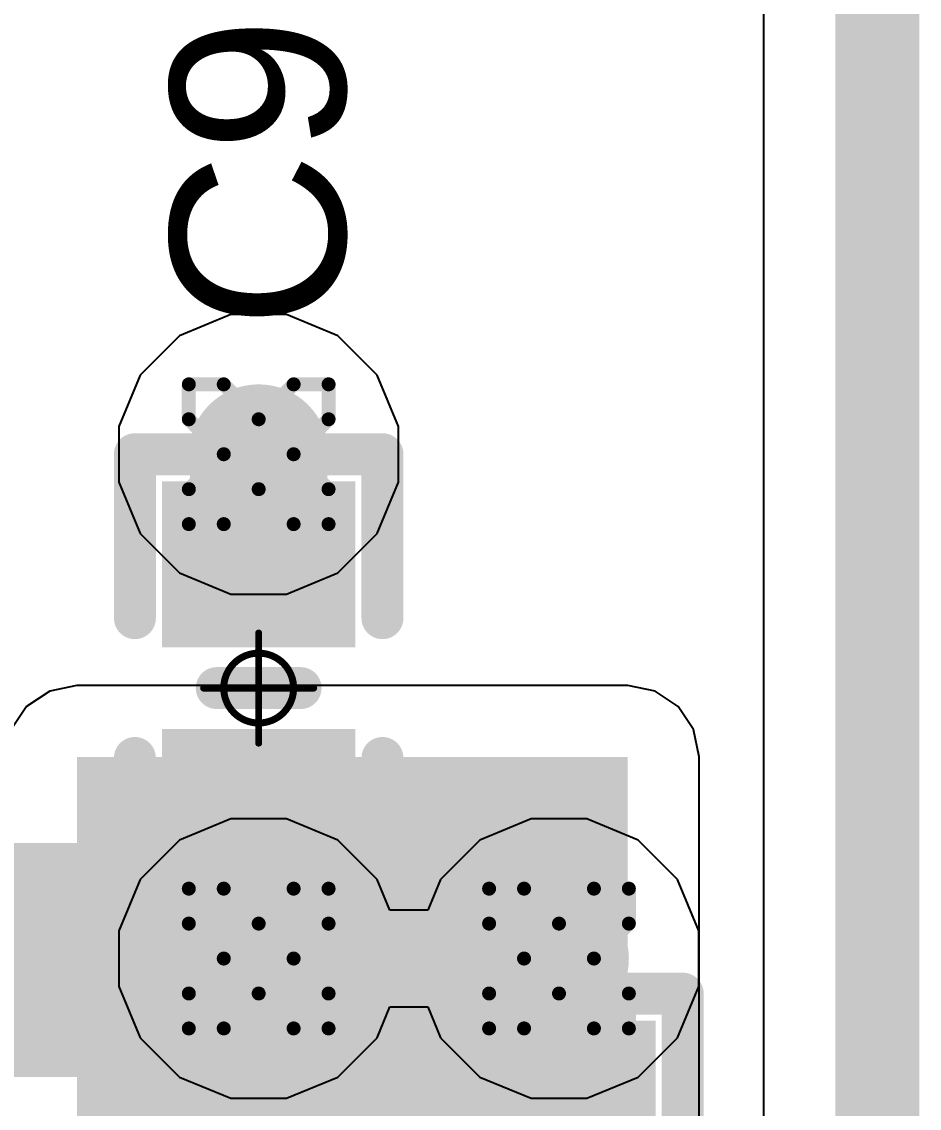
# Model space of a CAD drawing. Header units: inches. Extents: x -13 to 356, y -4 to 120.
# Drawn here: x -0.275 to 2.988, y 20.967 to 24.916 of the extents above; entities that cross this region are included whole.
import ezdxf

# ---------------------------------------------------------------- set-up
doc = ezdxf.new("R2010")
doc.units = ezdxf.units.IN
for name, color, linetype in [('Bottom Layer', 5, 'Continuous'), ('Drill Drawing', 1, 'Continuous'), ('GND', 16, 'Continuous'), ('Mechanical 15', 56, 'Continuous'), ('POWER', 76, 'Continuous'), ('Top Layer', 1, 'Continuous'), ('Top Overlay', 2, 'Continuous'), ('Top Paste', 8, 'Continuous'), ('Top Solder', 216, 'Continuous'), ('Via Holes', 16, 'Continuous')]:
    doc.layers.add(name, color=color, linetype=linetype)
doc.styles.add('Arial', font='', dxfattribs={"height": 0.2})
doc.styles.get('Arial').set_extended_font_data('Arial')

# ---------------------------------------------------------------- blocks, each defined once
blk = doc.blocks.new('C_0402_L_43')
at = {"layer": 'Top Layer'}
for points in [[(-0.6499986999999999, 0.2499995), (-0.2499995, 0.2499995), (-0.2499995, -0.2499995), (-0.6499986999999999, -0.2499995)], [(0.24991822, 0.24991822), (0.64991742, 0.24991822), (0.64991742, -0.25008078), (0.24991822, -0.25008078)]]:
    blk.add_hatch(color=1, dxfattribs=at).paths.add_polyline_path(points)
at = {"layer": 'Top Paste'}
for points in [[(-0.6499986999999999, 0.2499995), (-0.2499995, 0.2499995), (-0.2499995, -0.2499995), (-0.6499986999999999, -0.2499995)], [(0.24991822, 0.24991822), (0.64991742, 0.24991822), (0.64991742, -0.25008078), (0.24991822, -0.25008078)]]:
    blk.add_hatch(color=8, dxfattribs=at).paths.add_polyline_path(points)
at = {"layer": 'Top Solder'}
for points in [[(-0.7515987, 0.3515995), (-0.1483995, 0.3515995), (-0.1483995, -0.3515995), (-0.7515987, -0.3515995)], [(0.14831822, 0.35151822), (0.75151742, 0.35151822), (0.75151742, -0.35168078), (0.14831822, -0.35168078)]]:
    blk.add_hatch(color=216, dxfattribs=at).paths.add_polyline_path(points)
at = {"layer": 'Mechanical 15'}
for points in [[(0, 0.1999996, 0.0254, 0.0254, 0), (0, -0.1999996, 0.0254, 0.0254, 0)], [(-0.1999996, 0, 0.0254, 0.0254, 0), (0.1999996, 0, 0.0254, 0.0254, 0)]]:
    blk.add_lwpolyline(points, format="xyseb", dxfattribs=at)
for points in [[(-0.00635, 0.1999996, 0.0127, 0.0127, 1), (0.00635, 0.1999996, 0.0127, 0.0127, 1)], [(0.127, 0, 0.0254, 0.0254, 1), (-0.127, 0, 0.0254, 0.0254, 1)], [(-0.2063496, 0, 0.0127, 0.0127, 1), (-0.1936496, 0, 0.0127, 0.0127, 1)], [(-0.13335, 0, 0.0127, 0.0127, 1), (-0.12065, 0, 0.0127, 0.0127, 1)], [(0.12065, 0, 0.0127, 0.0127, 1), (0.13335, 0, 0.0127, 0.0127, 1)], [(0.1936496, 0, 0.0127, 0.0127, 1), (0.2063496, 0, 0.0127, 0.0127, 1)], [(-0.00635, -0.1999996, 0.0127, 0.0127, 1), (0.00635, -0.1999996, 0.0127, 0.0127, 1)]]:
    blk.add_lwpolyline(points, format="xyseb", close=True, dxfattribs=at)
at = {"layer": 'Top Overlay'}
for points in [[(-0.84991956, 0.44991782, 0.1524, 0.1524, 0), (-0.254, 0.44991782, 0.1524, 0.1524, 0)], [(-0.84991956, 0.44991782, 0.1524, 0.1524, 0), (-0.84991956, -0.44991782, 0.1524, 0.1524, 0)], [(0.254, 0.44991782, 0.1524, 0.1524, 0), (0.84991956, 0.44991782, 0.1524, 0.1524, 0)], [(0.84991956, 0.44991782, 0.1524, 0.1524, 0), (0.84991956, -0.45008038, 0.1524, 0.1524, 0)], [(0, 0.1524, 0.1524, 0.1524, 0), (0, -0.1524, 0.1524, 0.1524, 0)], [(-0.84991956, -0.44991782, 0.1524, 0.1524, 0), (-0.254, -0.44991782, 0.1524, 0.1524, 0)], [(-0.84991956, -0.44991782, 0.1524, 0.1524, 0), (-0.8497569999999999, -0.45008038, 0.1524, 0.1524, 0)], [(0.254, -0.44991782, 0.1524, 0.1524, 0), (0.84991956, -0.44991782, 0.1524, 0.1524, 0)]]:
    blk.add_lwpolyline(points, format="xyseb", dxfattribs=at)
for points in [[(-0.8880195599999998, 0.44991782, 0.0762, 0.0762, 1), (-0.81181956, 0.44991782, 0.0762, 0.0762, 1)], [(-0.8880195599999998, 0.44991782, 0.0762, 0.0762, 1), (-0.81181956, 0.44991782, 0.0762, 0.0762, 1)], [(-0.2921, 0.44991782, 0.0762, 0.0762, 1), (-0.2159, 0.44991782, 0.0762, 0.0762, 1)], [(0.2159, 0.44991782, 0.0762, 0.0762, 1), (0.2921, 0.44991782, 0.0762, 0.0762, 1)], [(0.81181956, 0.44991782, 0.0762, 0.0762, 1), (0.8880195599999998, 0.44991782, 0.0762, 0.0762, 1)], [(0.81181956, 0.44991782, 0.0762, 0.0762, 1), (0.8880195599999998, 0.44991782, 0.0762, 0.0762, 1)], [(-0.0381, 0.1524, 0.0762, 0.0762, 1), (0.0381, 0.1524, 0.0762, 0.0762, 1)], [(-0.0381, -0.1524, 0.0762, 0.0762, 1), (0.0381, -0.1524, 0.0762, 0.0762, 1)], [(-0.8880195599999998, -0.44991782, 0.0762, 0.0762, 1), (-0.81181956, -0.44991782, 0.0762, 0.0762, 1)], [(-0.8880195599999998, -0.44991782, 0.0762, 0.0762, 1), (-0.81181956, -0.44991782, 0.0762, 0.0762, 1)], [(-0.8880195599999998, -0.44991782, 0.0762, 0.0762, 1), (-0.81181956, -0.44991782, 0.0762, 0.0762, 1)], [(-0.8878569999999999, -0.45008038, 0.0762, 0.0762, 1), (-0.8116569999999999, -0.45008038, 0.0762, 0.0762, 1)], [(-0.2921, -0.44991782, 0.0762, 0.0762, 1), (-0.2159, -0.44991782, 0.0762, 0.0762, 1)], [(0.2159, -0.44991782, 0.0762, 0.0762, 1), (0.2921, -0.44991782, 0.0762, 0.0762, 1)], [(0.81181956, -0.44991782, 0.0762, 0.0762, 1), (0.8880195599999998, -0.44991782, 0.0762, 0.0762, 1)], [(0.81181956, -0.45008038, 0.0762, 0.0762, 1), (0.8880195599999998, -0.45008038, 0.0762, 0.0762, 1)]]:
    blk.add_lwpolyline(points, format="xyseb", close=True, dxfattribs=at)
blk = doc.blocks.new('C_0402_L_44')
at = {"layer": 'Top Layer'}
for points in [[(-0.6499986999999999, 0.2499995), (-0.2499995, 0.2499995), (-0.2499995, -0.2499995), (-0.6499986999999999, -0.2499995)], [(0.24991822, 0.24991822), (0.64991742, 0.24991822), (0.64991742, -0.25008078), (0.24991822, -0.25008078)]]:
    blk.add_hatch(color=1, dxfattribs=at).paths.add_polyline_path(points)
at = {"layer": 'Top Paste'}
for points in [[(-0.6499986999999999, 0.2499995), (-0.2499995, 0.2499995), (-0.2499995, -0.2499995), (-0.6499986999999999, -0.2499995)], [(0.24991822, 0.24991822), (0.64991742, 0.24991822), (0.64991742, -0.25008078), (0.24991822, -0.25008078)]]:
    blk.add_hatch(color=8, dxfattribs=at).paths.add_polyline_path(points)
at = {"layer": 'Top Solder'}
for points in [[(-0.7515987, 0.3515995), (-0.1483995, 0.3515995), (-0.1483995, -0.3515995), (-0.7515987, -0.3515995)], [(0.14831822, 0.35151822), (0.75151742, 0.35151822), (0.75151742, -0.35168078), (0.14831822, -0.35168078)]]:
    blk.add_hatch(color=216, dxfattribs=at).paths.add_polyline_path(points)
at = {"layer": 'Mechanical 15'}
for points in [[(0, -0.1999996, 0.0254, 0.0254, 0), (0, 0.1999996, 0.0254, 0.0254, 0)], [(0.1999996, 0, 0.0254, 0.0254, 0), (-0.1999996, 0, 0.0254, 0.0254, 0)]]:
    blk.add_lwpolyline(points, format="xyseb", dxfattribs=at)
for points in [[(-0.00635, 0.1999996, 0.0127, 0.0127, 1), (0.00635, 0.1999996, 0.0127, 0.0127, 1)], [(0.127, 0, 0.0254, 0.0254, 1), (-0.127, 0, 0.0254, 0.0254, 1)], [(-0.2063496, 0, 0.0127, 0.0127, 1), (-0.1936496, 0, 0.0127, 0.0127, 1)], [(-0.13335, 0, 0.0127, 0.0127, 1), (-0.12065, 0, 0.0127, 0.0127, 1)], [(0.12065, 0, 0.0127, 0.0127, 1), (0.13335, 0, 0.0127, 0.0127, 1)], [(0.1936496, 0, 0.0127, 0.0127, 1), (0.2063496, 0, 0.0127, 0.0127, 1)], [(-0.00635, -0.1999996, 0.0127, 0.0127, 1), (0.00635, -0.1999996, 0.0127, 0.0127, 1)]]:
    blk.add_lwpolyline(points, format="xyseb", close=True, dxfattribs=at)
at = {"layer": 'Top Overlay'}
for points in [[(-0.254, 0.44991782, 0.1524, 0.1524, 0), (-0.84991956, 0.44991782, 0.1524, 0.1524, 0)], [(-0.84991956, -0.44991782, 0.1524, 0.1524, 0), (-0.84991956, 0.44991782, 0.1524, 0.1524, 0)], [(0.84991956, 0.44991782, 0.1524, 0.1524, 0), (0.254, 0.44991782, 0.1524, 0.1524, 0)], [(0.84991956, -0.45008038, 0.1524, 0.1524, 0), (0.84991956, 0.44991782, 0.1524, 0.1524, 0)], [(0, -0.1524, 0.1524, 0.1524, 0), (0, 0.1524, 0.1524, 0.1524, 0)], [(-0.254, -0.44991782, 0.1524, 0.1524, 0), (-0.84991956, -0.44991782, 0.1524, 0.1524, 0)], [(-0.8497569999999999, -0.45008038, 0.1524, 0.1524, 0), (-0.84991956, -0.44991782, 0.1524, 0.1524, 0)], [(0.84991956, -0.44991782, 0.1524, 0.1524, 0), (0.254, -0.44991782, 0.1524, 0.1524, 0)]]:
    blk.add_lwpolyline(points, format="xyseb", dxfattribs=at)
for points in [[(-0.8880195599999998, 0.44991782, 0.0762, 0.0762, 1), (-0.81181956, 0.44991782, 0.0762, 0.0762, 1)], [(-0.8880195599999998, 0.44991782, 0.0762, 0.0762, 1), (-0.81181956, 0.44991782, 0.0762, 0.0762, 1)], [(-0.2921, 0.44991782, 0.0762, 0.0762, 1), (-0.2159, 0.44991782, 0.0762, 0.0762, 1)], [(0.2159, 0.44991782, 0.0762, 0.0762, 1), (0.2921, 0.44991782, 0.0762, 0.0762, 1)], [(0.81181956, 0.44991782, 0.0762, 0.0762, 1), (0.8880195599999998, 0.44991782, 0.0762, 0.0762, 1)], [(0.81181956, 0.44991782, 0.0762, 0.0762, 1), (0.8880195599999998, 0.44991782, 0.0762, 0.0762, 1)], [(-0.0381, 0.1524, 0.0762, 0.0762, 1), (0.0381, 0.1524, 0.0762, 0.0762, 1)], [(-0.0381, -0.1524, 0.0762, 0.0762, 1), (0.0381, -0.1524, 0.0762, 0.0762, 1)], [(-0.8880195599999998, -0.44991782, 0.0762, 0.0762, 1), (-0.81181956, -0.44991782, 0.0762, 0.0762, 1)], [(-0.8880195599999998, -0.44991782, 0.0762, 0.0762, 1), (-0.81181956, -0.44991782, 0.0762, 0.0762, 1)], [(-0.8880195599999998, -0.44991782, 0.0762, 0.0762, 1), (-0.81181956, -0.44991782, 0.0762, 0.0762, 1)], [(-0.8878569999999999, -0.45008038, 0.0762, 0.0762, 1), (-0.8116569999999999, -0.45008038, 0.0762, 0.0762, 1)], [(-0.2921, -0.44991782, 0.0762, 0.0762, 1), (-0.2159, -0.44991782, 0.0762, 0.0762, 1)], [(0.2159, -0.44991782, 0.0762, 0.0762, 1), (0.2921, -0.44991782, 0.0762, 0.0762, 1)], [(0.81181956, -0.44991782, 0.0762, 0.0762, 1), (0.8880195599999998, -0.44991782, 0.0762, 0.0762, 1)], [(0.81181956, -0.45008038, 0.0762, 0.0762, 1), (0.8880195599999998, -0.45008038, 0.0762, 0.0762, 1)]]:
    blk.add_lwpolyline(points, format="xyseb", close=True, dxfattribs=at)
blk = doc.blocks.new('C_0402_L_47')
at = {"layer": 'Top Layer'}
for points in [[(-0.6499986999999999, 0.2499995), (-0.2499995, 0.2499995), (-0.2499995, -0.2499995), (-0.6499986999999999, -0.2499995)], [(0.24991822, 0.24991822), (0.64991742, 0.24991822), (0.64991742, -0.25008078), (0.24991822, -0.25008078)]]:
    blk.add_hatch(color=1, dxfattribs=at).paths.add_polyline_path(points)
at = {"layer": 'Top Paste'}
for points in [[(-0.6499986999999999, 0.2499995), (-0.2499995, 0.2499995), (-0.2499995, -0.2499995), (-0.6499986999999999, -0.2499995)], [(0.24991822, 0.24991822), (0.64991742, 0.24991822), (0.64991742, -0.25008078), (0.24991822, -0.25008078)]]:
    blk.add_hatch(color=8, dxfattribs=at).paths.add_polyline_path(points)
at = {"layer": 'Top Solder'}
for points in [[(-0.7515987, 0.3515995), (-0.1483995, 0.3515995), (-0.1483995, -0.3515995), (-0.7515987, -0.3515995)], [(0.14831822, 0.35151822), (0.75151742, 0.35151822), (0.75151742, -0.35168078), (0.14831822, -0.35168078)]]:
    blk.add_hatch(color=216, dxfattribs=at).paths.add_polyline_path(points)
at = {"layer": 'Mechanical 15'}
for points in [[(0, -0.1999996, 0.0254, 0.0254, 0), (0, 0.1999996, 0.0254, 0.0254, 0)], [(0.1999996, 0, 0.0254, 0.0254, 0), (-0.1999996, 0, 0.0254, 0.0254, 0)]]:
    blk.add_lwpolyline(points, format="xyseb", dxfattribs=at)
for points in [[(-0.00635, 0.1999996, 0.0127, 0.0127, 1), (0.00635, 0.1999996, 0.0127, 0.0127, 1)], [(0.127, 0, 0.0254, 0.0254, 1), (-0.127, 0, 0.0254, 0.0254, 1)], [(-0.2063496, 0, 0.0127, 0.0127, 1), (-0.1936496, 0, 0.0127, 0.0127, 1)], [(-0.13335, 0, 0.0127, 0.0127, 1), (-0.12065, 0, 0.0127, 0.0127, 1)], [(0.12065, 0, 0.0127, 0.0127, 1), (0.13335, 0, 0.0127, 0.0127, 1)], [(0.1936496, 0, 0.0127, 0.0127, 1), (0.2063496, 0, 0.0127, 0.0127, 1)], [(-0.00635, -0.1999996, 0.0127, 0.0127, 1), (0.00635, -0.1999996, 0.0127, 0.0127, 1)]]:
    blk.add_lwpolyline(points, format="xyseb", close=True, dxfattribs=at)
at = {"layer": 'Top Overlay'}
for points in [[(-0.254, 0.44991782, 0.1524, 0.1524, 0), (-0.84991956, 0.44991782, 0.1524, 0.1524, 0)], [(-0.84991956, -0.44991782, 0.1524, 0.1524, 0), (-0.84991956, 0.44991782, 0.1524, 0.1524, 0)], [(0.84991956, 0.44991782, 0.1524, 0.1524, 0), (0.254, 0.44991782, 0.1524, 0.1524, 0)], [(0.84991956, -0.45008038, 0.1524, 0.1524, 0), (0.84991956, 0.44991782, 0.1524, 0.1524, 0)], [(0, -0.1524, 0.1524, 0.1524, 0), (0, 0.1524, 0.1524, 0.1524, 0)], [(-0.254, -0.44991782, 0.1524, 0.1524, 0), (-0.84991956, -0.44991782, 0.1524, 0.1524, 0)], [(-0.8497569999999999, -0.45008038, 0.1524, 0.1524, 0), (-0.84991956, -0.44991782, 0.1524, 0.1524, 0)], [(0.84991956, -0.44991782, 0.1524, 0.1524, 0), (0.254, -0.44991782, 0.1524, 0.1524, 0)]]:
    blk.add_lwpolyline(points, format="xyseb", dxfattribs=at)
for points in [[(-0.8880195599999998, 0.44991782, 0.0762, 0.0762, 1), (-0.81181956, 0.44991782, 0.0762, 0.0762, 1)], [(-0.8880195599999998, 0.44991782, 0.0762, 0.0762, 1), (-0.81181956, 0.44991782, 0.0762, 0.0762, 1)], [(-0.2921, 0.44991782, 0.0762, 0.0762, 1), (-0.2159, 0.44991782, 0.0762, 0.0762, 1)], [(0.2159, 0.44991782, 0.0762, 0.0762, 1), (0.2921, 0.44991782, 0.0762, 0.0762, 1)], [(0.81181956, 0.44991782, 0.0762, 0.0762, 1), (0.8880195599999998, 0.44991782, 0.0762, 0.0762, 1)], [(0.81181956, 0.44991782, 0.0762, 0.0762, 1), (0.8880195599999998, 0.44991782, 0.0762, 0.0762, 1)], [(-0.0381, 0.1524, 0.0762, 0.0762, 1), (0.0381, 0.1524, 0.0762, 0.0762, 1)], [(-0.0381, -0.1524, 0.0762, 0.0762, 1), (0.0381, -0.1524, 0.0762, 0.0762, 1)], [(-0.8880195599999998, -0.44991782, 0.0762, 0.0762, 1), (-0.81181956, -0.44991782, 0.0762, 0.0762, 1)], [(-0.8880195599999998, -0.44991782, 0.0762, 0.0762, 1), (-0.81181956, -0.44991782, 0.0762, 0.0762, 1)], [(-0.8880195599999998, -0.44991782, 0.0762, 0.0762, 1), (-0.81181956, -0.44991782, 0.0762, 0.0762, 1)], [(-0.8878569999999999, -0.45008038, 0.0762, 0.0762, 1), (-0.8116569999999999, -0.45008038, 0.0762, 0.0762, 1)], [(-0.2921, -0.44991782, 0.0762, 0.0762, 1), (-0.2159, -0.44991782, 0.0762, 0.0762, 1)], [(0.2159, -0.44991782, 0.0762, 0.0762, 1), (0.2921, -0.44991782, 0.0762, 0.0762, 1)], [(0.81181956, -0.44991782, 0.0762, 0.0762, 1), (0.8880195599999998, -0.44991782, 0.0762, 0.0762, 1)], [(0.81181956, -0.45008038, 0.0762, 0.0762, 1), (0.8880195599999998, -0.45008038, 0.0762, 0.0762, 1)]]:
    blk.add_lwpolyline(points, format="xyseb", close=True, dxfattribs=at)

msp = doc.modelspace()

# ---------------------------------------------------------------- hatches: boundary and pattern name
at = {"layer": 'Bottom Layer'}
h = msp.add_hatch(color=5, dxfattribs=at)
edge = h.paths.add_edge_path()
edge.add_arc((0.58680604, 23.34383698), 0.254, 0, 360)
h = msp.add_hatch(color=5, dxfattribs=at)
edge = h.paths.add_edge_path()
edge.add_arc((0.58678572, 21.5110441), 0.254, 0, 360)
h = msp.add_hatch(color=5, dxfattribs=at)
edge = h.paths.add_edge_path()
edge.add_arc((1.6783558, 21.5110441), 0.254, 0, 360)
at = {"layer": 'GND'}
h = msp.add_hatch(color=16, dxfattribs=at)
edge = h.paths.add_edge_path()
edge.add_arc((0.58680604, 23.34383698), 0.254, 0, 360)
h = msp.add_hatch(color=16, dxfattribs=at)
edge = h.paths.add_edge_path()
edge.add_arc((0.58678572, 21.5110441), 0.254, 0, 360)
h = msp.add_hatch(color=16, dxfattribs=at)
edge = h.paths.add_edge_path()
edge.add_arc((1.6783558, 21.5110441), 0.254, 0, 360)
at = {"layer": 'POWER'}
h = msp.add_hatch(color=76, dxfattribs=at)
edge = h.paths.add_edge_path()
edge.add_arc((0.58680604, 23.34383698), 0.254, 0, 360)
h = msp.add_hatch(color=76, dxfattribs=at)
edge = h.paths.add_edge_path()
edge.add_arc((0.58678572, 21.5110441), 0.254, 0, 360)
h = msp.add_hatch(color=76, dxfattribs=at)
edge = h.paths.add_edge_path()
edge.add_arc((1.6783558, 21.5110441), 0.254, 0, 360)
at = {"layer": 'Top Layer'}
h = msp.add_hatch(color=1, dxfattribs=at)
edge = h.paths.add_edge_path()
edge.add_arc((0.58680604, 23.34383698), 0.254, 0, 360)
for points in [[(0.33680654, 22.74391692), (0.8368055399999998, 22.74391692), (0.8368055399999998, 23.34383444), (0.33680654, 23.34383444)], [(-0.07386828, 20.7835627), (1.92835276, 20.7835627), (1.92835276, 22.24399666), (-0.07386828, 22.24399666)], [(-0.71319898, 21.08080112), (1.9283553, 21.08080112), (1.9283553, 21.93080196), (-0.71319898, 21.93080196)]]:
    msp.add_hatch(color=1, dxfattribs=at).paths.add_polyline_path(points)
h = msp.add_hatch(color=1, dxfattribs=at)
edge = h.paths.add_edge_path()
edge.add_arc((0.58678572, 21.5110441), 0.254, 0, 360)
h = msp.add_hatch(color=1, dxfattribs=at)
edge = h.paths.add_edge_path()
edge.add_arc((1.6783558, 21.5110441), 0.254, 0, 360)
at = {"layer": 'Via Holes'}
h = msp.add_hatch(color=7, dxfattribs=at)
edge = h.paths.add_edge_path()
edge.add_arc((0.58680604, 23.34383698), 0.127, 0, 360)
h = msp.add_hatch(color=7, dxfattribs=at)
edge = h.paths.add_edge_path()
edge.add_arc((0.58678572, 21.5110441), 0.127, 0, 360)
h = msp.add_hatch(color=7, dxfattribs=at)
edge = h.paths.add_edge_path()
edge.add_arc((1.6783558, 21.5110441), 0.127, 0, 360)

# ---------------------------------------------------------------- linework, layer by layer
at = {"layer": 'Bottom Layer'}
for p, q in [((0.48573944, 22.0190441), (0.29902658, 21.94170618)), ((0.687832, 22.0190441), (0.48573944, 22.0190441)), ((0.87454486, 21.94170618), (0.687832, 22.0190441)), ((1.57730952, 22.0190441), (1.39059666, 21.94170618)), ((1.77940208, 22.0190441), (1.57730952, 22.0190441)), ((1.96611494, 21.94170618), (1.77940208, 22.0190441)), ((0.29902658, 21.94170618), (0.15612364, 21.79880324)), ((1.0174478, 21.79880324), (0.87454486, 21.94170618)), ((1.39059666, 21.94170618), (1.24769372, 21.79880324)), ((2.10901788, 21.79880324), (1.96611494, 21.94170618)), ((0.15612364, 21.79880324), (0.07878572, 21.61209038)), ((1.06383836, 21.68680448), (1.0174478, 21.79880324)), ((1.24769372, 21.79880324), (1.20130316, 21.68680448)), ((2.1863558, 21.61209038), (2.10901788, 21.79880324)), ((1.20130316, 21.68680448), (1.06383836, 21.68680448)), ((0.07878572, 21.61209038), (0.07878572, 21.40999782)), ((2.1863558, 21.40999782), (2.1863558, 21.61209038)), ((0.07878572, 21.40999782), (0.15612364, 21.22328496)), ((2.10901788, 21.22328496), (2.1863558, 21.40999782)), ((1.0174478, 21.22328496), (1.06383836, 21.33528372)), ((1.06383836, 21.33528372), (1.20130316, 21.33528372)), ((1.20130316, 21.33528372), (1.24769372, 21.22328496)), ((0.15612364, 21.22328496), (0.29902658, 21.08038202)), ((0.87454486, 21.08038202), (1.0174478, 21.22328496)), ((1.24769372, 21.22328496), (1.39059666, 21.08038202)), ((1.96611494, 21.08038202), (2.10901788, 21.22328496)), ((0.29902658, 21.08038202), (0.48573944, 21.0030441)), ((0.687832, 21.0030441), (0.87454486, 21.08038202)), ((1.39059666, 21.08038202), (1.57730952, 21.0030441)), ((1.77940208, 21.0030441), (1.96611494, 21.08038202)), ((0.48573944, 21.0030441), (0.687832, 21.0030441)), ((1.57730952, 21.0030441), (1.77940208, 21.0030441))]:
    msp.add_line(p, q, dxfattribs=at)
at = {"layer": 'Drill Drawing'}
for points in [[(0.33280604, 23.47083698, 0.0508, 0.0508, 0), (0.33280604, 23.59783698, 0.0508, 0.0508, 0)], [(0.33280604, 23.59783698, 0.0508, 0.0508, 0), (0.45980604, 23.59783698, 0.0508, 0.0508, 0)], [(0.45980604, 23.59783698, 0.0508, 0.0508, 0), (0.58680604, 23.47083698, 0.0508, 0.0508, 0)], [(0.58680604, 23.47083698, 0.0508, 0.0508, 0), (0.7138060399999999, 23.59783698, 0.0508, 0.0508, 0)], [(0.7138060399999999, 23.59783698, 0.0508, 0.0508, 0), (0.84080604, 23.59783698, 0.0508, 0.0508, 0)], [(0.84080604, 23.47083698, 0.0508, 0.0508, 0), (0.84080604, 23.59783698, 0.0508, 0.0508, 0)], [(0.33280604, 23.47083698, 0.0508, 0.0508, 0), (0.45980604, 23.34383698, 0.0508, 0.0508, 0)], [(0.7138060399999999, 23.34383698, 0.0508, 0.0508, 0), (0.84080604, 23.47083698, 0.0508, 0.0508, 0)], [(0.33280604, 23.21683698, 0.0508, 0.0508, 0), (0.45980604, 23.34383698, 0.0508, 0.0508, 0)], [(0.7138060399999999, 23.34383698, 0.0508, 0.0508, 0), (0.84080604, 23.21683698, 0.0508, 0.0508, 0)], [(0.33280604, 23.08983698, 0.0508, 0.0508, 0), (0.33280604, 23.21683698, 0.0508, 0.0508, 0)], [(0.45980604, 23.08983698, 0.0508, 0.0508, 0), (0.58680604, 23.21683698, 0.0508, 0.0508, 0)], [(0.58680604, 23.21683698, 0.0508, 0.0508, 0), (0.7138060399999999, 23.08983698, 0.0508, 0.0508, 0)], [(0.84080604, 23.08983698, 0.0508, 0.0508, 0), (0.84080604, 23.21683698, 0.0508, 0.0508, 0)], [(0.33280604, 23.08983698, 0.0508, 0.0508, 0), (0.45980604, 23.08983698, 0.0508, 0.0508, 0)], [(0.7138060399999999, 23.08983698, 0.0508, 0.0508, 0), (0.84080604, 23.08983698, 0.0508, 0.0508, 0)], [(0.33278572, 21.6380441, 0.0508, 0.0508, 0), (0.33278572, 21.7650441, 0.0508, 0.0508, 0)], [(0.33278572, 21.7650441, 0.0508, 0.0508, 0), (0.45978572, 21.7650441, 0.0508, 0.0508, 0)], [(0.45978572, 21.7650441, 0.0508, 0.0508, 0), (0.58678572, 21.6380441, 0.0508, 0.0508, 0)], [(0.58678572, 21.6380441, 0.0508, 0.0508, 0), (0.71378572, 21.7650441, 0.0508, 0.0508, 0)], [(0.71378572, 21.7650441, 0.0508, 0.0508, 0), (0.84078572, 21.7650441, 0.0508, 0.0508, 0)], [(0.84078572, 21.6380441, 0.0508, 0.0508, 0), (0.84078572, 21.7650441, 0.0508, 0.0508, 0)], [(1.4243558, 21.6380441, 0.0508, 0.0508, 0), (1.4243558, 21.7650441, 0.0508, 0.0508, 0)], [(1.4243558, 21.7650441, 0.0508, 0.0508, 0), (1.5513558, 21.7650441, 0.0508, 0.0508, 0)], [(1.5513558, 21.7650441, 0.0508, 0.0508, 0), (1.6783558, 21.6380441, 0.0508, 0.0508, 0)], [(1.6783558, 21.6380441, 0.0508, 0.0508, 0), (1.8053558, 21.7650441, 0.0508, 0.0508, 0)], [(1.8053558, 21.7650441, 0.0508, 0.0508, 0), (1.9323558, 21.7650441, 0.0508, 0.0508, 0)], [(1.9323558, 21.6380441, 0.0508, 0.0508, 0), (1.9323558, 21.7650441, 0.0508, 0.0508, 0)], [(0.33278572, 21.6380441, 0.0508, 0.0508, 0), (0.45978572, 21.5110441, 0.0508, 0.0508, 0)], [(0.71378572, 21.5110441, 0.0508, 0.0508, 0), (0.84078572, 21.6380441, 0.0508, 0.0508, 0)], [(1.4243558, 21.6380441, 0.0508, 0.0508, 0), (1.5513558, 21.5110441, 0.0508, 0.0508, 0)], [(1.8053558, 21.5110441, 0.0508, 0.0508, 0), (1.9323558, 21.6380441, 0.0508, 0.0508, 0)], [(0.33278572, 21.3840441, 0.0508, 0.0508, 0), (0.45978572, 21.5110441, 0.0508, 0.0508, 0)], [(0.71378572, 21.5110441, 0.0508, 0.0508, 0), (0.84078572, 21.3840441, 0.0508, 0.0508, 0)], [(1.4243558, 21.3840441, 0.0508, 0.0508, 0), (1.5513558, 21.5110441, 0.0508, 0.0508, 0)], [(1.8053558, 21.5110441, 0.0508, 0.0508, 0), (1.9323558, 21.3840441, 0.0508, 0.0508, 0)], [(0.33278572, 21.2570441, 0.0508, 0.0508, 0), (0.33278572, 21.3840441, 0.0508, 0.0508, 0)], [(0.45978572, 21.2570441, 0.0508, 0.0508, 0), (0.58678572, 21.3840441, 0.0508, 0.0508, 0)], [(0.58678572, 21.3840441, 0.0508, 0.0508, 0), (0.71378572, 21.2570441, 0.0508, 0.0508, 0)], [(0.84078572, 21.2570441, 0.0508, 0.0508, 0), (0.84078572, 21.3840441, 0.0508, 0.0508, 0)], [(1.4243558, 21.2570441, 0.0508, 0.0508, 0), (1.4243558, 21.3840441, 0.0508, 0.0508, 0)], [(1.5513558, 21.2570441, 0.0508, 0.0508, 0), (1.6783558, 21.3840441, 0.0508, 0.0508, 0)], [(1.6783558, 21.3840441, 0.0508, 0.0508, 0), (1.8053558, 21.2570441, 0.0508, 0.0508, 0)], [(1.9323558, 21.2570441, 0.0508, 0.0508, 0), (1.9323558, 21.3840441, 0.0508, 0.0508, 0)], [(0.33278572, 21.2570441, 0.0508, 0.0508, 0), (0.45978572, 21.2570441, 0.0508, 0.0508, 0)], [(0.71378572, 21.2570441, 0.0508, 0.0508, 0), (0.84078572, 21.2570441, 0.0508, 0.0508, 0)], [(1.4243558, 21.2570441, 0.0508, 0.0508, 0), (1.5513558, 21.2570441, 0.0508, 0.0508, 0)], [(1.8053558, 21.2570441, 0.0508, 0.0508, 0), (1.9323558, 21.2570441, 0.0508, 0.0508, 0)]]:
    msp.add_lwpolyline(points, format="xyseb", dxfattribs=at)
for points in [[(0.32010604, 23.59783698, 0.0254, 0.0254, 1), (0.34550604, 23.59783698, 0.0254, 0.0254, 1)], [(0.32010604, 23.59783698, 0.0254, 0.0254, 1), (0.34550604, 23.59783698, 0.0254, 0.0254, 1)], [(0.44710604, 23.59783698, 0.0254, 0.0254, 1), (0.47250604, 23.59783698, 0.0254, 0.0254, 1)], [(0.44710604, 23.59783698, 0.0254, 0.0254, 1), (0.47250604, 23.59783698, 0.0254, 0.0254, 1)], [(0.70110604, 23.59783698, 0.0254, 0.0254, 1), (0.72650604, 23.59783698, 0.0254, 0.0254, 1)], [(0.70110604, 23.59783698, 0.0254, 0.0254, 1), (0.72650604, 23.59783698, 0.0254, 0.0254, 1)], [(0.82810604, 23.59783698, 0.0254, 0.0254, 1), (0.8535060400000001, 23.59783698, 0.0254, 0.0254, 1)], [(0.82810604, 23.59783698, 0.0254, 0.0254, 1), (0.8535060400000001, 23.59783698, 0.0254, 0.0254, 1)], [(0.32010604, 23.47083698, 0.0254, 0.0254, 1), (0.34550604, 23.47083698, 0.0254, 0.0254, 1)], [(0.32010604, 23.47083698, 0.0254, 0.0254, 1), (0.34550604, 23.47083698, 0.0254, 0.0254, 1)], [(0.57410604, 23.47083698, 0.0254, 0.0254, 1), (0.59950604, 23.47083698, 0.0254, 0.0254, 1)], [(0.57410604, 23.47083698, 0.0254, 0.0254, 1), (0.59950604, 23.47083698, 0.0254, 0.0254, 1)], [(0.82810604, 23.47083698, 0.0254, 0.0254, 1), (0.8535060400000001, 23.47083698, 0.0254, 0.0254, 1)], [(0.82810604, 23.47083698, 0.0254, 0.0254, 1), (0.8535060400000001, 23.47083698, 0.0254, 0.0254, 1)], [(0.44710604, 23.34383698, 0.0254, 0.0254, 1), (0.47250604, 23.34383698, 0.0254, 0.0254, 1)], [(0.44710604, 23.34383698, 0.0254, 0.0254, 1), (0.47250604, 23.34383698, 0.0254, 0.0254, 1)], [(0.70110604, 23.34383698, 0.0254, 0.0254, 1), (0.72650604, 23.34383698, 0.0254, 0.0254, 1)], [(0.70110604, 23.34383698, 0.0254, 0.0254, 1), (0.72650604, 23.34383698, 0.0254, 0.0254, 1)], [(0.32010604, 23.21683698, 0.0254, 0.0254, 1), (0.34550604, 23.21683698, 0.0254, 0.0254, 1)], [(0.32010604, 23.21683698, 0.0254, 0.0254, 1), (0.34550604, 23.21683698, 0.0254, 0.0254, 1)], [(0.57410604, 23.21683698, 0.0254, 0.0254, 1), (0.59950604, 23.21683698, 0.0254, 0.0254, 1)], [(0.57410604, 23.21683698, 0.0254, 0.0254, 1), (0.59950604, 23.21683698, 0.0254, 0.0254, 1)], [(0.82810604, 23.21683698, 0.0254, 0.0254, 1), (0.8535060400000001, 23.21683698, 0.0254, 0.0254, 1)], [(0.82810604, 23.21683698, 0.0254, 0.0254, 1), (0.8535060400000001, 23.21683698, 0.0254, 0.0254, 1)], [(0.32010604, 23.08983698, 0.0254, 0.0254, 1), (0.34550604, 23.08983698, 0.0254, 0.0254, 1)], [(0.32010604, 23.08983698, 0.0254, 0.0254, 1), (0.34550604, 23.08983698, 0.0254, 0.0254, 1)], [(0.44710604, 23.08983698, 0.0254, 0.0254, 1), (0.47250604, 23.08983698, 0.0254, 0.0254, 1)], [(0.44710604, 23.08983698, 0.0254, 0.0254, 1), (0.47250604, 23.08983698, 0.0254, 0.0254, 1)], [(0.70110604, 23.08983698, 0.0254, 0.0254, 1), (0.72650604, 23.08983698, 0.0254, 0.0254, 1)], [(0.70110604, 23.08983698, 0.0254, 0.0254, 1), (0.72650604, 23.08983698, 0.0254, 0.0254, 1)], [(0.82810604, 23.08983698, 0.0254, 0.0254, 1), (0.8535060400000001, 23.08983698, 0.0254, 0.0254, 1)], [(0.82810604, 23.08983698, 0.0254, 0.0254, 1), (0.8535060400000001, 23.08983698, 0.0254, 0.0254, 1)], [(0.32008572, 21.7650441, 0.0254, 0.0254, 1), (0.34548572, 21.7650441, 0.0254, 0.0254, 1)], [(0.32008572, 21.7650441, 0.0254, 0.0254, 1), (0.34548572, 21.7650441, 0.0254, 0.0254, 1)], [(0.44708572, 21.7650441, 0.0254, 0.0254, 1), (0.47248572, 21.7650441, 0.0254, 0.0254, 1)], [(0.44708572, 21.7650441, 0.0254, 0.0254, 1), (0.47248572, 21.7650441, 0.0254, 0.0254, 1)], [(0.7010857199999999, 21.7650441, 0.0254, 0.0254, 1), (0.72648572, 21.7650441, 0.0254, 0.0254, 1)], [(0.7010857199999999, 21.7650441, 0.0254, 0.0254, 1), (0.72648572, 21.7650441, 0.0254, 0.0254, 1)], [(0.8280857199999999, 21.7650441, 0.0254, 0.0254, 1), (0.85348572, 21.7650441, 0.0254, 0.0254, 1)], [(0.8280857199999999, 21.7650441, 0.0254, 0.0254, 1), (0.85348572, 21.7650441, 0.0254, 0.0254, 1)], [(1.4116558, 21.7650441, 0.0254, 0.0254, 1), (1.4370558, 21.7650441, 0.0254, 0.0254, 1)], [(1.4116558, 21.7650441, 0.0254, 0.0254, 1), (1.4370558, 21.7650441, 0.0254, 0.0254, 1)], [(1.5386558, 21.7650441, 0.0254, 0.0254, 1), (1.5640558, 21.7650441, 0.0254, 0.0254, 1)], [(1.5386558, 21.7650441, 0.0254, 0.0254, 1), (1.5640558, 21.7650441, 0.0254, 0.0254, 1)], [(1.7926558, 21.7650441, 0.0254, 0.0254, 1), (1.8180558, 21.7650441, 0.0254, 0.0254, 1)], [(1.7926558, 21.7650441, 0.0254, 0.0254, 1), (1.8180558, 21.7650441, 0.0254, 0.0254, 1)], [(1.9196558, 21.7650441, 0.0254, 0.0254, 1), (1.9450558, 21.7650441, 0.0254, 0.0254, 1)], [(1.9196558, 21.7650441, 0.0254, 0.0254, 1), (1.9450558, 21.7650441, 0.0254, 0.0254, 1)], [(0.32008572, 21.6380441, 0.0254, 0.0254, 1), (0.34548572, 21.6380441, 0.0254, 0.0254, 1)], [(0.32008572, 21.6380441, 0.0254, 0.0254, 1), (0.34548572, 21.6380441, 0.0254, 0.0254, 1)], [(0.5740857199999999, 21.6380441, 0.0254, 0.0254, 1), (0.59948572, 21.6380441, 0.0254, 0.0254, 1)], [(0.5740857199999999, 21.6380441, 0.0254, 0.0254, 1), (0.59948572, 21.6380441, 0.0254, 0.0254, 1)], [(0.8280857199999999, 21.6380441, 0.0254, 0.0254, 1), (0.85348572, 21.6380441, 0.0254, 0.0254, 1)], [(0.8280857199999999, 21.6380441, 0.0254, 0.0254, 1), (0.85348572, 21.6380441, 0.0254, 0.0254, 1)], [(1.4116558, 21.6380441, 0.0254, 0.0254, 1), (1.4370558, 21.6380441, 0.0254, 0.0254, 1)], [(1.4116558, 21.6380441, 0.0254, 0.0254, 1), (1.4370558, 21.6380441, 0.0254, 0.0254, 1)], [(1.6656558, 21.6380441, 0.0254, 0.0254, 1), (1.6910558, 21.6380441, 0.0254, 0.0254, 1)], [(1.6656558, 21.6380441, 0.0254, 0.0254, 1), (1.6910558, 21.6380441, 0.0254, 0.0254, 1)], [(1.9196558, 21.6380441, 0.0254, 0.0254, 1), (1.9450558, 21.6380441, 0.0254, 0.0254, 1)], [(1.9196558, 21.6380441, 0.0254, 0.0254, 1), (1.9450558, 21.6380441, 0.0254, 0.0254, 1)], [(0.44708572, 21.5110441, 0.0254, 0.0254, 1), (0.47248572, 21.5110441, 0.0254, 0.0254, 1)], [(0.44708572, 21.5110441, 0.0254, 0.0254, 1), (0.47248572, 21.5110441, 0.0254, 0.0254, 1)], [(0.7010857199999999, 21.5110441, 0.0254, 0.0254, 1), (0.72648572, 21.5110441, 0.0254, 0.0254, 1)], [(0.7010857199999999, 21.5110441, 0.0254, 0.0254, 1), (0.72648572, 21.5110441, 0.0254, 0.0254, 1)], [(1.5386558, 21.5110441, 0.0254, 0.0254, 1), (1.5640558, 21.5110441, 0.0254, 0.0254, 1)], [(1.5386558, 21.5110441, 0.0254, 0.0254, 1), (1.5640558, 21.5110441, 0.0254, 0.0254, 1)], [(1.7926558, 21.5110441, 0.0254, 0.0254, 1), (1.8180558, 21.5110441, 0.0254, 0.0254, 1)], [(1.7926558, 21.5110441, 0.0254, 0.0254, 1), (1.8180558, 21.5110441, 0.0254, 0.0254, 1)], [(0.32008572, 21.3840441, 0.0254, 0.0254, 1), (0.34548572, 21.3840441, 0.0254, 0.0254, 1)], [(0.32008572, 21.3840441, 0.0254, 0.0254, 1), (0.34548572, 21.3840441, 0.0254, 0.0254, 1)], [(0.5740857199999999, 21.3840441, 0.0254, 0.0254, 1), (0.59948572, 21.3840441, 0.0254, 0.0254, 1)], [(0.5740857199999999, 21.3840441, 0.0254, 0.0254, 1), (0.59948572, 21.3840441, 0.0254, 0.0254, 1)], [(0.8280857199999999, 21.3840441, 0.0254, 0.0254, 1), (0.85348572, 21.3840441, 0.0254, 0.0254, 1)], [(0.8280857199999999, 21.3840441, 0.0254, 0.0254, 1), (0.85348572, 21.3840441, 0.0254, 0.0254, 1)], [(1.4116558, 21.3840441, 0.0254, 0.0254, 1), (1.4370558, 21.3840441, 0.0254, 0.0254, 1)], [(1.4116558, 21.3840441, 0.0254, 0.0254, 1), (1.4370558, 21.3840441, 0.0254, 0.0254, 1)], [(1.6656558, 21.3840441, 0.0254, 0.0254, 1), (1.6910558, 21.3840441, 0.0254, 0.0254, 1)], [(1.6656558, 21.3840441, 0.0254, 0.0254, 1), (1.6910558, 21.3840441, 0.0254, 0.0254, 1)], [(1.9196558, 21.3840441, 0.0254, 0.0254, 1), (1.9450558, 21.3840441, 0.0254, 0.0254, 1)], [(1.9196558, 21.3840441, 0.0254, 0.0254, 1), (1.9450558, 21.3840441, 0.0254, 0.0254, 1)], [(0.32008572, 21.2570441, 0.0254, 0.0254, 1), (0.34548572, 21.2570441, 0.0254, 0.0254, 1)], [(0.32008572, 21.2570441, 0.0254, 0.0254, 1), (0.34548572, 21.2570441, 0.0254, 0.0254, 1)], [(0.44708572, 21.2570441, 0.0254, 0.0254, 1), (0.47248572, 21.2570441, 0.0254, 0.0254, 1)], [(0.44708572, 21.2570441, 0.0254, 0.0254, 1), (0.47248572, 21.2570441, 0.0254, 0.0254, 1)], [(0.7010857199999999, 21.2570441, 0.0254, 0.0254, 1), (0.72648572, 21.2570441, 0.0254, 0.0254, 1)], [(0.7010857199999999, 21.2570441, 0.0254, 0.0254, 1), (0.72648572, 21.2570441, 0.0254, 0.0254, 1)], [(0.8280857199999999, 21.2570441, 0.0254, 0.0254, 1), (0.85348572, 21.2570441, 0.0254, 0.0254, 1)], [(0.8280857199999999, 21.2570441, 0.0254, 0.0254, 1), (0.85348572, 21.2570441, 0.0254, 0.0254, 1)], [(1.4116558, 21.2570441, 0.0254, 0.0254, 1), (1.4370558, 21.2570441, 0.0254, 0.0254, 1)], [(1.4116558, 21.2570441, 0.0254, 0.0254, 1), (1.4370558, 21.2570441, 0.0254, 0.0254, 1)], [(1.5386558, 21.2570441, 0.0254, 0.0254, 1), (1.5640558, 21.2570441, 0.0254, 0.0254, 1)], [(1.5386558, 21.2570441, 0.0254, 0.0254, 1), (1.5640558, 21.2570441, 0.0254, 0.0254, 1)], [(1.7926558, 21.2570441, 0.0254, 0.0254, 1), (1.8180558, 21.2570441, 0.0254, 0.0254, 1)], [(1.7926558, 21.2570441, 0.0254, 0.0254, 1), (1.8180558, 21.2570441, 0.0254, 0.0254, 1)], [(1.9196558, 21.2570441, 0.0254, 0.0254, 1), (1.9450558, 21.2570441, 0.0254, 0.0254, 1)], [(1.9196558, 21.2570441, 0.0254, 0.0254, 1), (1.9450558, 21.2570441, 0.0254, 0.0254, 1)]]:
    msp.add_lwpolyline(points, format="xyseb", close=True, dxfattribs=at)
at = {"layer": 'GND'}
for p, q in [((0.48573944, 22.0190441), (0.29902658, 21.94170618)), ((0.687832, 22.0190441), (0.48573944, 22.0190441)), ((0.87454486, 21.94170618), (0.687832, 22.0190441)), ((1.57730952, 22.0190441), (1.39059666, 21.94170618)), ((1.77940208, 22.0190441), (1.57730952, 22.0190441)), ((1.96611494, 21.94170618), (1.77940208, 22.0190441)), ((0.29902658, 21.94170618), (0.15612364, 21.79880324)), ((1.0174478, 21.79880324), (0.87454486, 21.94170618)), ((1.39059666, 21.94170618), (1.24769372, 21.79880324)), ((2.10901788, 21.79880324), (1.96611494, 21.94170618)), ((0.15612364, 21.79880324), (0.07878572, 21.61209038)), ((1.06383836, 21.68680448), (1.0174478, 21.79880324)), ((1.24769372, 21.79880324), (1.20130316, 21.68680448)), ((2.1863558, 21.61209038), (2.10901788, 21.79880324)), ((1.20130316, 21.68680448), (1.06383836, 21.68680448)), ((0.07878572, 21.61209038), (0.07878572, 21.40999782)), ((2.1863558, 21.40999782), (2.1863558, 21.61209038)), ((0.07878572, 21.40999782), (0.15612364, 21.22328496)), ((2.10901788, 21.22328496), (2.1863558, 21.40999782)), ((1.0174478, 21.22328496), (1.06383836, 21.33528372)), ((1.06383836, 21.33528372), (1.20130316, 21.33528372)), ((1.20130316, 21.33528372), (1.24769372, 21.22328496)), ((0.15612364, 21.22328496), (0.29902658, 21.08038202)), ((0.87454486, 21.08038202), (1.0174478, 21.22328496)), ((1.24769372, 21.22328496), (1.39059666, 21.08038202)), ((1.96611494, 21.08038202), (2.10901788, 21.22328496)), ((0.29902658, 21.08038202), (0.48573944, 21.0030441)), ((0.687832, 21.0030441), (0.87454486, 21.08038202)), ((1.39059666, 21.08038202), (1.57730952, 21.0030441)), ((1.77940208, 21.0030441), (1.96611494, 21.08038202)), ((0.48573944, 21.0030441), (0.687832, 21.0030441)), ((1.57730952, 21.0030441), (1.77940208, 21.0030441))]:
    msp.add_line(p, q, dxfattribs=at)
at = {"layer": 'POWER'}
for p, q in [((0.48575976, 23.85183698), (0.2990468999999999, 23.77449906)), ((0.68785232, 23.85183698), (0.48575976, 23.85183698)), ((0.87456518, 23.77449906), (0.68785232, 23.85183698)), ((0.2990468999999999, 23.77449906), (0.15614396, 23.63159612)), ((1.01746812, 23.63159612), (0.87456518, 23.77449906)), ((0.15614396, 23.63159612), (0.07880604, 23.44488326)), ((1.09480604, 23.44488326), (1.01746812, 23.63159612)), ((0.07880604, 23.44488326), (0.07880604, 23.2427907)), ((1.09480604, 23.2427907), (1.09480604, 23.44488326)), ((0.07880604, 23.2427907), (0.15614396, 23.05607784)), ((1.01746812, 23.05607784), (1.09480604, 23.2427907)), ((0.15614396, 23.05607784), (0.2990468999999999, 22.9131749)), ((0.87456518, 22.9131749), (1.01746812, 23.05607784)), ((0.2990468999999999, 22.9131749), (0.48575976, 22.83583698)), ((0.68785232, 22.83583698), (0.87456518, 22.9131749)), ((0.48575976, 22.83583698), (0.68785232, 22.83583698))]:
    msp.add_line(p, q, dxfattribs=at)
at = {"layer": 'Top Layer'}
for p, q in [((2.42119912, 25.14354382), (2.42119912, 17.63563656)), ((-0.172974, 22.48326212), (-0.25699212, 22.42712304)), ((-0.07386828, 22.50297506), (-0.172974, 22.48326212)), ((1.9283553, 22.50297506), (-0.07386828, 22.50297506)), ((2.02746102, 22.48326212), (1.9283553, 22.50297506)), ((2.11147914, 22.42712304), (2.02746102, 22.48326212)), ((-0.25699212, 22.42712304), (-0.3131312, 22.34310492)), ((2.16761822, 22.34310492), (2.11147914, 22.42712304)), ((2.18733116, 22.2439992), (2.16761822, 22.34310492)), ((2.18733116, 20.7835627), (2.18733116, 22.2439992))]:
    msp.add_line(p, q, dxfattribs=at)
msp.add_lwpolyline([(2.83556202, 17.46400114, 0.3048, 0.3048, 0), (2.83556202, 25.44760214, 0.3048, 0.3048, 0)], format="xyseb", dxfattribs=at)

# ---------------------------------------------------------------- block references
for name, p, rotation in [('C_0402_L_43', (0.58672476, 22.4939987), 90), ('C_0402_L_44', (0.58688732, 20.5335632), 270), ('C_0402_L_47', (1.6783558, 20.5335632), 270)]:
    msp.add_blockref(name, p, dxfattribs=dict(rotation=rotation))

# ---------------------------------------------------------------- texts
at = {"layer": 'Top Overlay', "style": 'Arial'}
msp.add_text('C9', height=0.635, rotation=90, dxfattribs=at).set_placement((0.90106754, 23.7998))

doc.saveas('drawing.dxf')
